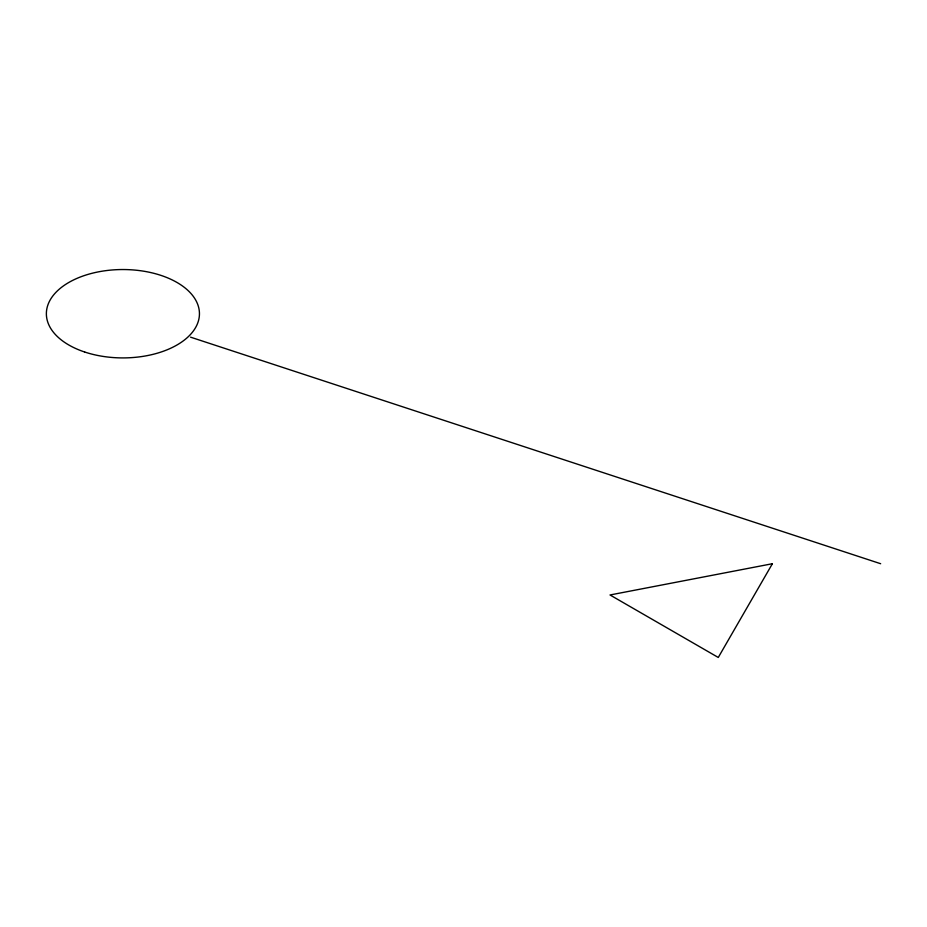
<?xml version="1.0" encoding="UTF-8"?>
<svg xmlns="http://www.w3.org/2000/svg" width="927" height="927" viewBox="0 0 927 927"><rect width="100%" height="100%" fill="white"/><g stroke="black" fill="none" stroke-linecap="round" stroke-linejoin="round"><path stroke-width="1.39" d="M190.556 337.161L880.65 563.72M772.4 563.72L718.274 657.463L610.024 594.972L772.4 563.72M84.624 351.993A76.547 44.195 0 0 0 199.444 313.732A76.547 44.195 0 0 0 84.624 275.458A76.547 44.195 0 0 0 84.624 351.993"/></g></svg>
